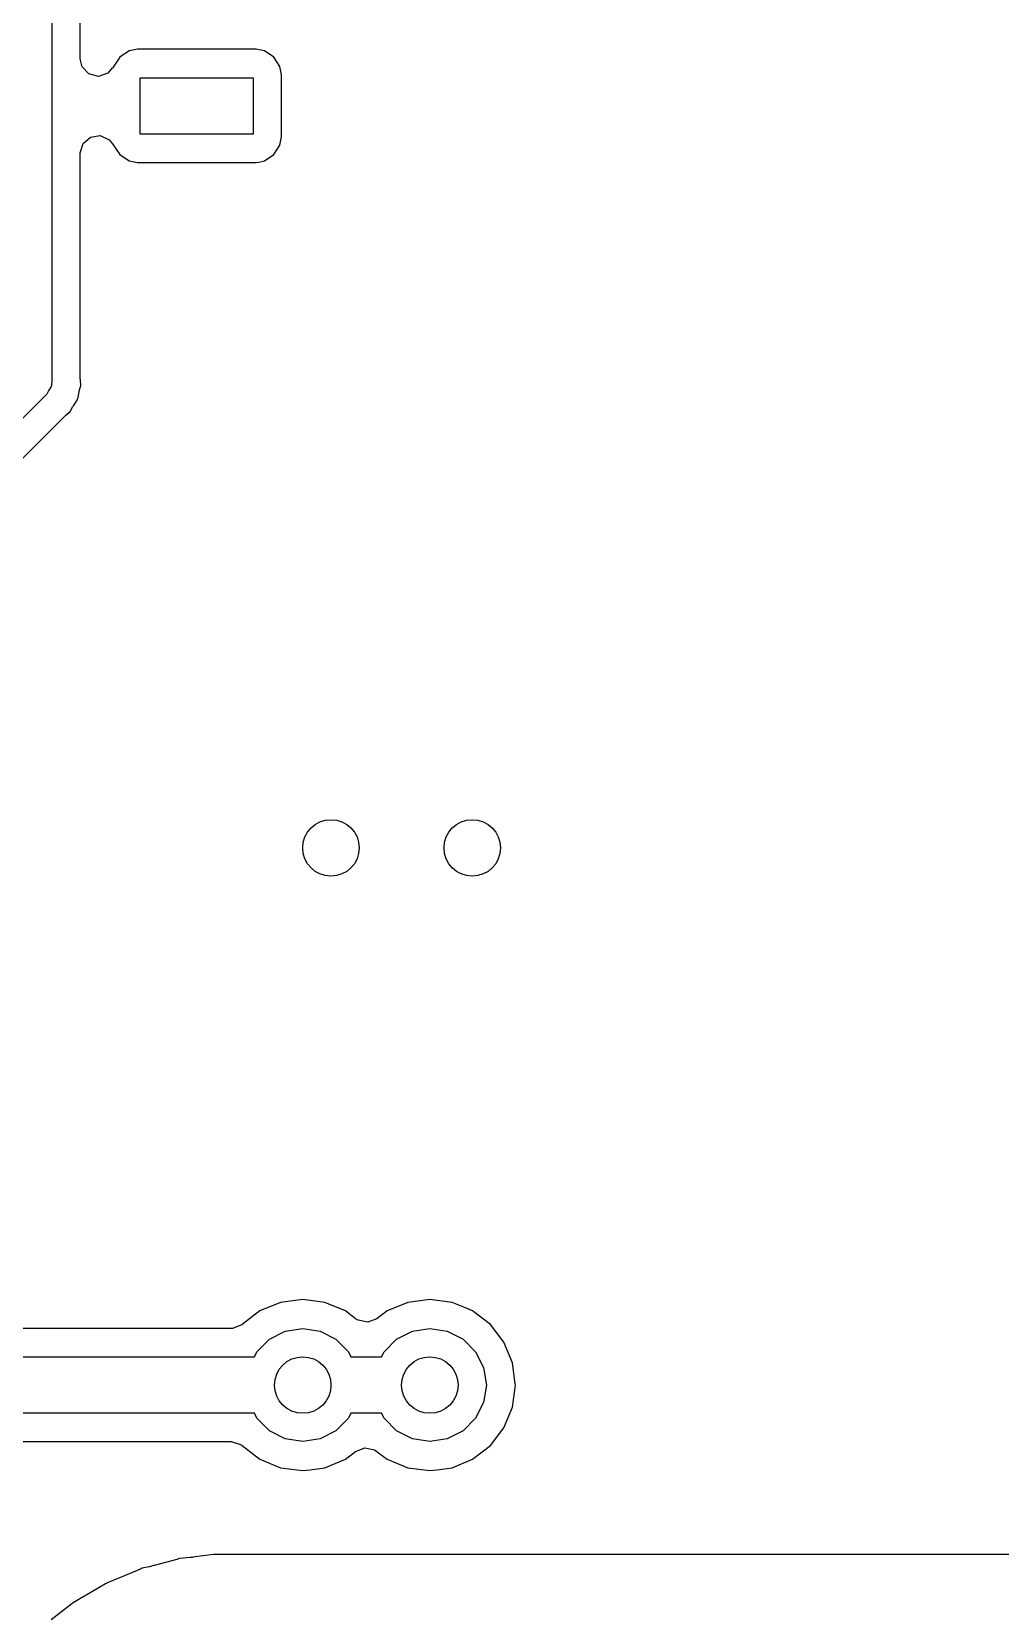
# Model space of a CAD drawing. Extents: x 0.4 to 10.6, y -8.1 to -0.4.
# Drawn here: x 4.8654 to 5.1353, y -2.6949 to -2.253 of the extents above; entities that cross this region are included whole.
import ezdxf

# ---------------------------------------------------------------- set-up
doc = ezdxf.new("R2010")
doc.units = 0
doc.header["$MEASUREMENT"] = 0
doc.layers.add('BLACK', color=7, linetype='CONTINUOUS')

msp = doc.modelspace()

# ---------------------------------------------------------------- linework, layer by layer
at = {"layer": 'BLACK', "linetype": 'CONTINUOUS'}
for p, q in [((4.87106, -1.53848), (4.87106, -2.35039)), ((4.87896, -2.26052), (4.87896, -2.17674)), ((4.89259, -2.25831), (4.88998, -2.26006)), ((4.89489, -2.25785), (4.89259, -2.25831)), ((4.89259, -2.25831), (4.89259, -2.25831)), ((4.92794, -2.25785), (4.89489, -2.25785)), ((4.89489, -2.25785), (4.89489, -2.25785)), ((4.93025, -2.25831), (4.92794, -2.25785)), ((4.92794, -2.25785), (4.92794, -2.25785)), ((4.93286, -2.26006), (4.93025, -2.25831)), ((4.93025, -2.25831), (4.93025, -2.25831)), ((4.87947, -2.26271), (4.87896, -2.26052)), ((4.88135, -2.26472), (4.87947, -2.26271)), ((4.88998, -2.26006), (4.88797, -2.26307)), ((4.9346, -2.26267), (4.93286, -2.26006)), ((4.93506, -2.26497), (4.9346, -2.26267)), ((4.9346, -2.26267), (4.9346, -2.26267)), ((4.88401, -2.2654), (4.88135, -2.26472)), ((4.88662, -2.26453), (4.88401, -2.2654)), ((4.88786, -2.263), (4.88662, -2.26453)), ((4.88797, -2.26307), (4.88786, -2.263)), ((4.89567, -2.2815), (4.89567, -2.26575)), ((4.89567, -2.26575), (4.92717, -2.26575)), ((4.92717, -2.26575), (4.92717, -2.2815)), ((4.93506, -2.28227), (4.93506, -2.26497)), ((4.93506, -2.26497), (4.93506, -2.26497)), ((4.87896, -2.28672), (4.87973, -2.28408)), ((4.87973, -2.28408), (4.88181, -2.28228)), ((4.88181, -2.28228), (4.88453, -2.28189)), ((4.88453, -2.28189), (4.88704, -2.28303)), ((4.88704, -2.28303), (4.88789, -2.28422)), ((4.88789, -2.28422), (4.88797, -2.28418)), ((4.88797, -2.28418), (4.88998, -2.28719)), ((4.92717, -2.2815), (4.89567, -2.2815)), ((4.93286, -2.28719), (4.9346, -2.28458)), ((4.9346, -2.28458), (4.93506, -2.28227)), ((4.9346, -2.28458), (4.9346, -2.28458)), ((4.9346, -2.28458), (4.9346, -2.28458)), ((4.93506, -2.28227), (4.93506, -2.28227)), ((4.87896, -2.30217), (4.87896, -2.28672)), ((4.88998, -2.28719), (4.89259, -2.28893)), ((4.89259, -2.28893), (4.89259, -2.28893)), ((4.89259, -2.28893), (4.89489, -2.28939)), ((4.92794, -2.28939), (4.92867, -2.28924)), ((4.92867, -2.28924), (4.93025, -2.28893)), ((4.93025, -2.28893), (4.93286, -2.28719)), ((4.93025, -2.28893), (4.93025, -2.28893)), ((4.93025, -2.28893), (4.93025, -2.28893)), ((4.89489, -2.28939), (4.89489, -2.28939)), ((4.89489, -2.28939), (4.89489, -2.28939)), ((4.89489, -2.28939), (4.92794, -2.28939)), ((4.92794, -2.28939), (4.92794, -2.28939)), ((4.87896, -2.34973), (4.87896, -2.30217)), ((4.87106, -2.35039), (4.87094, -2.35126)), ((4.87897, -2.34994), (4.87896, -2.34973)), ((4.8791, -2.35153), (4.87897, -2.34994)), ((4.86962, -2.35387), (4.7082, -2.51529)), ((4.87021, -2.3528), (4.86962, -2.35387)), ((4.87086, -2.35178), (4.87021, -2.3528)), ((4.8709, -2.35153), (4.87086, -2.35178)), ((4.87095, -2.35144), (4.8709, -2.35153)), ((4.87094, -2.35126), (4.87095, -2.35144)), ((4.87802, -2.3557), (4.8783, -2.35504)), ((4.8783, -2.35504), (4.87837, -2.35484)), ((4.87837, -2.35484), (4.87865, -2.35327)), ((4.87837, -2.35484), (4.87837, -2.35484)), ((4.87865, -2.35327), (4.87869, -2.35307)), ((4.87869, -2.35307), (4.8791, -2.35153)), ((4.74253, -2.49213), (4.87473, -2.35993)), ((4.87473, -2.35993), (4.87489, -2.35978)), ((4.87489, -2.35978), (4.87611, -2.35876)), ((4.87611, -2.35876), (4.87691, -2.35738)), ((4.87691, -2.35738), (4.87702, -2.3572)), ((4.87702, -2.3572), (4.87794, -2.35589)), ((4.87794, -2.35589), (4.87802, -2.3557)), ((4.87794, -2.35589), (4.87794, -2.35589)), ((4.93477, -2.60689), (4.92902, -2.60927)), ((4.94094, -2.60608), (4.93477, -2.60689)), ((4.93477, -2.60689), (4.93477, -2.60689)), ((4.94712, -2.60689), (4.94094, -2.60608)), ((4.94094, -2.60608), (4.94094, -2.60608)), ((4.95287, -2.60927), (4.94712, -2.60689)), ((4.94712, -2.60689), (4.94712, -2.60689)), ((4.97021, -2.60689), (4.96446, -2.60927)), ((4.97638, -2.60608), (4.97021, -2.60689)), ((4.97021, -2.60689), (4.97021, -2.60689)), ((4.98255, -2.60689), (4.97638, -2.60608)), ((4.97638, -2.60608), (4.97638, -2.60608)), ((4.98538, -2.60806), (4.98255, -2.60689)), ((4.98255, -2.60689), (4.98255, -2.60689)), ((4.92902, -2.60927), (4.92408, -2.61306)), ((4.92902, -2.60927), (4.92902, -2.60927)), ((4.92902, -2.60927), (4.92902, -2.60927)), ((4.95569, -2.61144), (4.95287, -2.60927)), ((4.95637, -2.61187), (4.95569, -2.61144)), ((4.96163, -2.61144), (4.95907, -2.61243)), ((4.96446, -2.60927), (4.96163, -2.61144)), ((4.98629, -2.60844), (4.98538, -2.60806)), ((4.9883, -2.60927), (4.98629, -2.60844)), ((4.99324, -2.61306), (4.9883, -2.60927)), ((4.921, -2.61415), (4.76284, -2.61415)), ((4.92141, -2.61414), (4.921, -2.61415)), ((4.92397, -2.61314), (4.92141, -2.61414)), ((4.92408, -2.61306), (4.92397, -2.61314)), ((4.92408, -2.61306), (4.92408, -2.61306)), ((4.93169, -2.61718), (4.93608, -2.61494)), ((4.93608, -2.61494), (4.94094, -2.61417)), ((4.94094, -2.61417), (4.94581, -2.61494)), ((4.94581, -2.61494), (4.9502, -2.61718)), ((4.95907, -2.61243), (4.95637, -2.61187)), ((4.96712, -2.61718), (4.97151, -2.61494)), ((4.97151, -2.61494), (4.97638, -2.61417)), ((4.97638, -2.61417), (4.98124, -2.61494)), ((4.98124, -2.61494), (4.98563, -2.61718)), ((4.99703, -2.618), (4.99324, -2.61306)), ((4.9275, -2.62205), (4.9282, -2.62066)), ((4.9282, -2.62066), (4.93169, -2.61718)), ((4.9502, -2.61718), (4.95369, -2.62066)), ((4.95369, -2.62066), (4.95439, -2.62205)), ((4.96293, -2.62205), (4.96364, -2.62066)), ((4.96364, -2.62066), (4.96712, -2.61718)), ((4.98563, -2.61718), (4.98912, -2.62066)), ((4.98912, -2.62066), (4.99136, -2.62505)), ((4.99941, -2.62375), (4.99703, -2.618)), ((4.75822, -2.62205), (4.9275, -2.62205)), ((4.95439, -2.62205), (4.96293, -2.62205)), ((4.99136, -2.62505), (4.99213, -2.62992)), ((5.00017, -2.62955), (4.99941, -2.62375)), ((4.99941, -2.62375), (4.99941, -2.62375)), ((4.99213, -2.62992), (4.99136, -2.63479)), ((4.99941, -2.63609), (5.00022, -2.62992)), ((5.00022, -2.62992), (5.00017, -2.62955)), ((4.9275, -2.6378), (4.76316, -2.6378)), ((4.9282, -2.63918), (4.9275, -2.6378)), ((4.95439, -2.6378), (4.95369, -2.63918)), ((4.96293, -2.6378), (4.95439, -2.6378)), ((4.96364, -2.63918), (4.96293, -2.6378)), ((4.99136, -2.63479), (4.98912, -2.63918)), ((4.99703, -2.64184), (4.99941, -2.63609)), ((4.93169, -2.64266), (4.9282, -2.63918)), ((4.93608, -2.6449), (4.93169, -2.64266)), ((4.9502, -2.64266), (4.94581, -2.6449)), ((4.95369, -2.63918), (4.9502, -2.64266)), ((4.96712, -2.64266), (4.96364, -2.63918)), ((4.97151, -2.6449), (4.96712, -2.64266)), ((4.98563, -2.64266), (4.98124, -2.6449)), ((4.98912, -2.63918), (4.98563, -2.64266)), ((4.99324, -2.64678), (4.99703, -2.64184)), ((4.77116, -2.64569), (4.921, -2.64569)), ((4.921, -2.64569), (4.92364, -2.64646)), ((4.92364, -2.64646), (4.92397, -2.6467)), ((4.92397, -2.6467), (4.92408, -2.64678)), ((4.92408, -2.64678), (4.92408, -2.64678)), ((4.92408, -2.64678), (4.92902, -2.65057)), ((4.94094, -2.64567), (4.93608, -2.6449)), ((4.94581, -2.6449), (4.94094, -2.64567)), ((4.97638, -2.64567), (4.97151, -2.6449)), ((4.98124, -2.6449), (4.97638, -2.64567)), ((4.9883, -2.65057), (4.99324, -2.64678)), ((4.92902, -2.65057), (4.93477, -2.65295)), ((4.94712, -2.65295), (4.95287, -2.65057)), ((4.95287, -2.65057), (4.95569, -2.64841)), ((4.95569, -2.64841), (4.95826, -2.64742)), ((4.95826, -2.64742), (4.96095, -2.64797)), ((4.96095, -2.64797), (4.96163, -2.64841)), ((4.96163, -2.64841), (4.96248, -2.64905)), ((4.96248, -2.64905), (4.96446, -2.65057)), ((4.96446, -2.65057), (4.96446, -2.65057)), ((4.96446, -2.65057), (4.96446, -2.65057)), ((4.96446, -2.65057), (4.97021, -2.65295)), ((4.98255, -2.65295), (4.9883, -2.65057)), ((4.93477, -2.65295), (4.93786, -2.65336)), ((4.93786, -2.65336), (4.94094, -2.65377)), ((4.94094, -2.65377), (4.943, -2.6535)), ((4.94094, -2.65377), (4.94094, -2.65377)), ((4.94094, -2.65377), (4.94094, -2.65377)), ((4.943, -2.6535), (4.94712, -2.65295)), ((4.97021, -2.65295), (4.97329, -2.65336)), ((4.97329, -2.65336), (4.97638, -2.65377)), ((4.97638, -2.65377), (4.97844, -2.6535)), ((4.97638, -2.65377), (4.97638, -2.65377)), ((4.97638, -2.65377), (4.97638, -2.65377)), ((4.97844, -2.6535), (4.98255, -2.65295)), ((4.90956, -2.678), (4.90659, -2.67821)), ((4.9097, -2.67799), (4.90956, -2.678)), ((4.91025, -2.67792), (4.9097, -2.67799)), ((4.91033, -2.6779), (4.91025, -2.67792)), ((4.91034, -2.6779), (4.91033, -2.6779)), ((4.9161, -2.67715), (4.91034, -2.6779)), ((4.92126, -2.67715), (4.9161, -2.67715)), ((4.9161, -2.67715), (4.9161, -2.67715)), ((4.9161, -2.67715), (4.9161, -2.67715)), ((4.92128, -2.67715), (4.92126, -2.67715)), ((4.92145, -2.67715), (4.92128, -2.67715)), ((4.92162, -2.67714), (4.92145, -2.67715)), ((4.92232, -2.67709), (4.92162, -2.67714)), ((4.92251, -2.67715), (4.92232, -2.67709)), ((5.7271, -2.67715), (4.92251, -2.67715)), ((4.89595, -2.68114), (4.88924, -2.68392)), ((4.89622, -2.68098), (4.89595, -2.68114)), ((4.89816, -2.68055), (4.89622, -2.68098)), ((4.89827, -2.68053), (4.89816, -2.68055)), ((4.89938, -2.68023), (4.89827, -2.68053)), ((4.89949, -2.6802), (4.89938, -2.68023)), ((4.89951, -2.6802), (4.89949, -2.6802)), ((4.90586, -2.67849), (4.89951, -2.6802)), ((4.90602, -2.67846), (4.90586, -2.67849)), ((4.90659, -2.67821), (4.90601, -2.67842)), ((4.90601, -2.67842), (4.90602, -2.67846)), ((4.88596, -2.68534), (4.87963, -2.689)), ((4.88618, -2.68517), (4.88596, -2.68534)), ((4.88672, -2.68496), (4.88618, -2.68517)), ((4.889, -2.68402), (4.88672, -2.68496)), ((4.8892, -2.68392), (4.889, -2.68402)), ((4.88924, -2.68392), (4.8892, -2.68392)), ((4.87664, -2.69087), (4.87082, -2.69533)), ((4.87684, -2.69066), (4.87664, -2.69087)), ((4.87732, -2.69035), (4.87684, -2.69066)), ((4.87741, -2.69028), (4.87732, -2.69035)), ((4.8793, -2.68919), (4.87741, -2.69028)), ((4.87954, -2.68903), (4.8793, -2.68919)), ((4.87956, -2.68901), (4.87954, -2.68903)), ((4.87963, -2.689), (4.87956, -2.68901))]:
    msp.add_line(p, q, dxfattribs=at)
at = {"layer": 'BLACK'}
for centre in [(4.94882, -2.48031), (4.98819, -2.48031), (4.94094, -2.62992), (4.97638, -2.62992)]:
    msp.add_circle(centre, 0.00787, dxfattribs=at)

doc.saveas('drawing.dxf')
